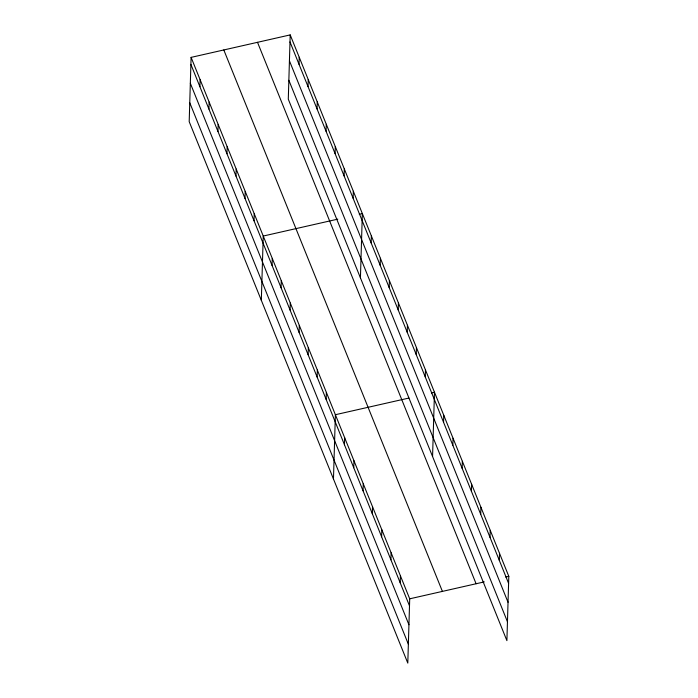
<?xml version="1.0" encoding="UTF-8"?>
<svg xmlns="http://www.w3.org/2000/svg" width="698" height="698" viewBox="0 0 698 698"><rect width="100%" height="100%" fill="white"/><g stroke="black" fill="none" stroke-linecap="round" stroke-linejoin="round"><path stroke-width="1.05" d="M191.104 57.376L189.193 121.661L407.798 663.1L409.709 598.814L191.104 57.376L290.202 34.9L508.807 576.339L506.896 640.624L288.291 99.186L290.202 34.9M199.916 86.735L200.125 79.703M208.929 109.071L209.138 102.039M217.951 131.407L218.16 124.375M226.963 153.734L227.173 146.711M235.985 176.071L236.194 169.047M244.998 198.407L245.207 191.374M254.02 220.743L254.229 213.71M261.331 300.332L263.242 236.046L337.815 219.137M272.054 265.415L272.264 258.382M281.067 287.742L281.277 280.718M290.089 310.078L290.298 303.045M299.014 64.268L299.224 57.236M299.102 332.414L299.311 325.381M308.027 86.596L308.237 79.572M308.123 354.75L308.333 347.717M317.049 108.932L317.258 101.899M317.136 377.086L317.346 370.053M326.062 131.268L326.271 124.235M326.158 399.413L326.367 392.389M335.084 153.604L335.293 146.571M333.469 479.011L335.38 414.717L408.932 398.043M344.097 175.94L344.306 168.907M344.463 444.766L344.672 437.733M353.118 198.267L353.328 191.243M353.755 467.773L353.965 460.741M360.43 277.865L362.341 213.571L359.278 214.269M363.047 490.781L363.257 483.758M371.153 242.939L371.362 235.907M372.331 513.798L372.54 506.765M380.166 265.275L380.375 258.243M381.623 536.806L381.832 529.773M389.187 287.611L389.397 280.579M398.2 309.938L398.41 302.915M390.915 559.813L391.124 552.79M407.222 332.274L407.431 325.251M400.207 582.83L400.416 575.798M416.235 354.61L416.444 347.578M425.257 376.946L425.466 369.914M432.568 456.536L434.479 392.25L431.416 392.948M443.562 422.29L443.771 415.258M452.854 445.298L453.063 438.274M462.146 468.314L462.346 461.282M471.429 491.322L471.639 484.29M480.721 514.339L480.931 507.306M490.013 537.347L490.223 530.314M499.306 560.354L499.515 553.331M409.709 598.814L484.272 581.896M505.736 577.037L508.807 576.339M289.993 41.932L508.598 583.371M289.434 60.822L508.031 602.261M288.859 80.296L507.455 621.735M257.501 42.316L476.097 583.755M223.805 49.959L442.41 591.398M190.894 64.399L409.499 605.838M190.336 83.298L408.932 624.736M189.76 102.763L408.356 644.202"/></g></svg>
